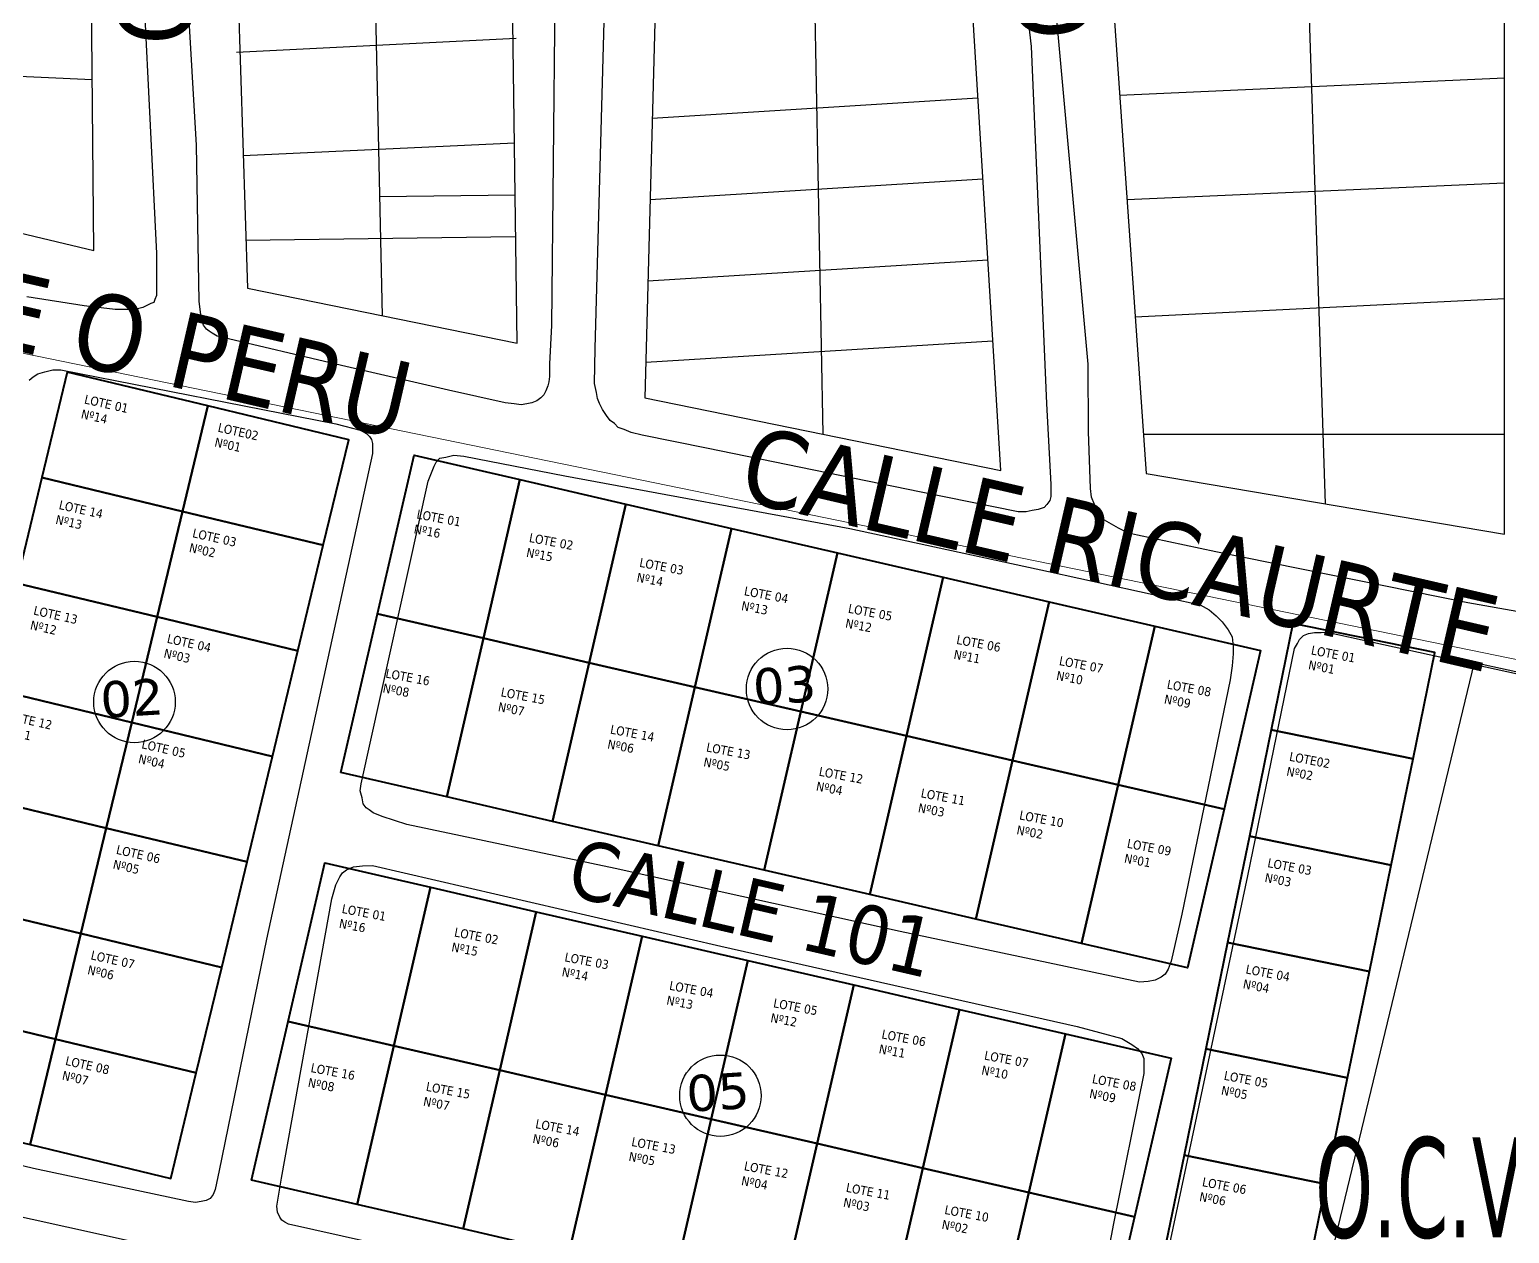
# Model space of a CAD drawing. Header units: metres. Extents: x 2 to 659295185, y -28 to 1124222152.
# Drawn here: x 657039.7 to 657203.2, y 1123464.6 to 1123597.7 of the extents above; entities that cross this region are included whole.
import ezdxf
from ezdxf.enums import TextEntityAlignment as Align

# ---------------------------------------------------------------- set-up
doc = ezdxf.new("R2010")
doc.units = ezdxf.units.M
doc.header["$MEASUREMENT"] = 0
for name, color, linetype in [('CALLES', 1, 'CONTINUOUS'), ('CURVAS', 2, 'CONTINUOUS'), ('MANZANA', 30, 'CONTINUOUS'), ('Numero de manzana', 6, 'CONTINUOUS'), ('Parcelas', 140, 'CONTINUOUS'), ('TEXTOS', 7, 'CONTINUOUS')]:
    doc.layers.add(name, color=color, linetype=linetype)
doc.styles.add('ROMAN', font='verdana.ttf')
doc.styles.get("Standard").update_dxf_attribs({"font": 'tahoma.ttf'})

msp = doc.modelspace()

# ---------------------------------------------------------------- linework, layer by layer
at = {"layer": 'CURVAS', "lineweight": 0}
msp.add_lwpolyline([(657455, 1124185), (656200, 1123990), (656283, 1123717), (657209, 1123527), (657217, 1123883), (657420, 1123852), (657455, 1124185)], dxfattribs=at)
at = {"layer": 'MANZANA', "lineweight": -2}
for p, q in [((657050.7957, 1123631.858), (657053.69, 1123572.92)), ((657058.1263, 1123584.8875), (657055.2897, 1123632.2079)), ((657156.6312, 1123560.6625), (657150.1829, 1123631.968)), ((657098.0279, 1123631.1881), (657097.3353, 1123564.9316)), ((657102.1673, 1123562.4121), (657104.0474, 1123631.648)), ((657146.3486, 1123631.3981), (657150.3396, 1123595.8053)), ((657150.3396, 1123595.8053), (657152.0465, 1123556.3234)), ((657058.283, 1123573.9398), (657058.1263, 1123584.8875)), ((657053.69, 1123572.92), (657053.7065, 1123568.9408)), ((657058.4231, 1123567.6311), (657058.283, 1123573.9398)), ((657045.7163, 1123567.1412), (657039.3505, 1123568.101)), ((657053.7065, 1123568.2809), (657053.4921, 1123567.831)), ((657053.7065, 1123568.9408), (657053.7065, 1123568.2809)), ((657049.1136, 1123566.7112), (657045.7163, 1123567.1412)), ((657050.2103, 1123566.7112), (657049.1136, 1123566.7112)), ((657051.0843, 1123566.7212), (657050.2103, 1123566.7112)), ((657051.744, 1123566.8312), (657051.0843, 1123566.7212)), ((657052.181, 1123566.9412), (657051.744, 1123566.8312)), ((657052.6181, 1123567.1712), (657052.181, 1123566.9412)), ((657053.0551, 1123567.3911), (657052.6181, 1123567.1712)), ((657053.3849, 1123567.5011), (657053.0551, 1123567.3911)), ((657053.4921, 1123567.831), (657053.3849, 1123567.5011)), ((657058.5386, 1123566.4213), (657058.4231, 1123567.6311)), ((657058.6458, 1123565.8614), (657058.5386, 1123566.4213)), ((657058.7612, 1123565.3115), (657058.6458, 1123565.8614)), ((657058.8684, 1123564.9816), (657058.7612, 1123565.3115)), ((657059.2065, 1123564.5417), (657058.8684, 1123564.9816)), ((657097.3353, 1123564.9316), (657097.1291, 1123560.7225)), ((657059.5281, 1123564.3217), (657059.2065, 1123564.5417)), ((657059.8579, 1123564.1018), (657059.5281, 1123564.3217)), ((657060.4104, 1123563.7718), (657059.8579, 1123564.1018)), ((657074.1232, 1123560.5125), (657060.4104, 1123563.7718)), ((657102.0766, 1123558.5329), (657102.1673, 1123562.4121)), ((657040.5956, 1123559.5927), (657041.3625, 1123559.8126)), ((657041.3625, 1123559.8126), (657042.2366, 1123560.0426)), ((657042.2366, 1123560.0426), (657043.1106, 1123560.0426)), ((657043.1106, 1123560.0426), (657073.4965, 1123554.0938)), ((657085.9725, 1123557.8031), (657074.1232, 1123560.5125)), ((657097.1291, 1123560.7225), (657097.1374, 1123559.2928)), ((657156.6641, 1123553.244), (657156.6312, 1123560.6625)), ((657039.6144, 1123558.9228), (657040.0514, 1123559.2628)), ((657040.0514, 1123559.2628), (657040.5956, 1123559.5927)), ((657096.923, 1123558.293), (657096.7086, 1123557.7431)), ((657097.0302, 1123558.7329), (657096.923, 1123558.293)), ((657097.1374, 1123559.2928), (657097.0302, 1123558.7329)), ((657102.2993, 1123557.5431), (657102.0766, 1123558.5329)), ((657092.2229, 1123556.3933), (657085.9725, 1123557.8031)), ((657095.7273, 1123556.6333), (657095.1831, 1123556.4033)), ((657096.1644, 1123556.9632), (657095.7273, 1123556.6333)), ((657096.4942, 1123557.2932), (657096.1644, 1123556.9632)), ((657096.7086, 1123557.7431), (657096.4942, 1123557.2932)), ((657102.4065, 1123556.8832), (657102.2993, 1123557.5431)), ((657102.6291, 1123556.3234), (657102.4065, 1123556.8832)), ((657093.2041, 1123556.2834), (657092.2229, 1123556.3933)), ((657093.971, 1123556.1834), (657093.2041, 1123556.2834)), ((657094.6306, 1123556.2934), (657093.971, 1123556.1834)), ((657095.1831, 1123556.4033), (657094.6306, 1123556.2934)), ((657102.9589, 1123555.6635), (657102.6291, 1123556.3234)), ((657103.4042, 1123555.0036), (657102.9589, 1123555.6635)), ((657103.8413, 1123554.4537), (657103.4042, 1123555.0036)), ((657152.0465, 1123556.3234), (657152.5247, 1123547.3652)), ((657073.4965, 1123554.0938), (657076.3496, 1123553.334)), ((657076.3496, 1123553.334), (657076.8938, 1123553.004)), ((657104.2865, 1123554.1238), (657103.8413, 1123554.4537)), ((657104.7236, 1123553.6839), (657104.2865, 1123554.1238)), ((657105.3832, 1123553.4639), (657104.7236, 1123553.6839)), ((657106.1501, 1123553.134), (657105.3832, 1123553.4639)), ((657156.9115, 1123546.9453), (657156.6641, 1123553.244)), ((657076.8938, 1123553.004), (657077.2237, 1123552.6741)), ((657077.2237, 1123552.6741), (657077.4463, 1123552.3442)), ((657077.4463, 1123552.3442), (657077.5535, 1123551.9043)), ((657077.5535, 1123551.9043), (657077.5617, 1123551.3544)), ((657107.354, 1123552.8141), (657106.1501, 1123553.134)), ((657114.4866, 1123551.4044), (657107.354, 1123552.8141)), ((657077.5617, 1123550.7945), (657065.8527, 1123497.1054)), ((657077.5617, 1123551.3544), (657077.5617, 1123550.7945)), ((657084.579, 1123549.8347), (657085.016, 1123550.2746)), ((657085.016, 1123550.2746), (657085.6757, 1123550.3946)), ((657085.6757, 1123550.3946), (657086.5497, 1123550.6145)), ((657086.5497, 1123550.6145), (657087.6464, 1123550.5145)), ((657087.6464, 1123550.5145), (657098.8278, 1123548.345)), ((657138.1769, 1123546.5354), (657114.4866, 1123551.4044)), ((657083.7131, 1123547.7251), (657084.3646, 1123549.3948)), ((657084.3646, 1123549.3948), (657084.579, 1123549.8347)), ((657098.8278, 1123548.345), (657130.3022, 1123542.5162)), ((657076.3001, 1123514.2919), (657083.7131, 1123547.7251)), ((657152.5247, 1123547.3652), (657152.533, 1123546.0455)), ((657157.0269, 1123545.9555), (657156.9115, 1123546.9453)), ((657148.9213, 1123544.3658), (657138.1769, 1123546.5354)), ((657152.0959, 1123545.1556), (657151.7743, 1123544.8257)), ((657152.4258, 1123545.5955), (657152.0959, 1123545.1556)), ((657152.533, 1123546.0455), (657152.4258, 1123545.5955)), ((657157.3568, 1123545.1756), (657157.0269, 1123545.9555)), ((657157.5794, 1123544.5158), (657157.3568, 1123545.1756)), ((657149.8036, 1123544.3658), (657148.9213, 1123544.3658)), ((657150.455, 1123544.4858), (657149.8036, 1123544.3658)), ((657151.1147, 1123544.5957), (657150.455, 1123544.4858)), ((657151.7743, 1123544.8257), (657151.1147, 1123544.5957)), ((657157.9093, 1123543.9659), (657157.5794, 1123544.5158)), ((657158.4617, 1123543.416), (657157.9093, 1123543.9659)), ((657159.2286, 1123542.9761), (657158.4617, 1123543.416)), ((657130.3022, 1123542.5162), (657152.2444, 1123537.7471)), ((657160.0037, 1123542.5362), (657159.2286, 1123542.9761)), ((657161.1004, 1123541.9863), (657160.0037, 1123542.5362)), ((657162.0817, 1123541.7663), (657161.1004, 1123541.9863)), ((657170.748, 1123539.9267), (657162.0817, 1123541.7663)), ((657198.6107, 1123534.2978), (657170.748, 1123539.9267)), ((657152.2444, 1123537.7471), (657169.0247, 1123534.0579)), ((657169.0247, 1123534.0579), (657170.0142, 1123533.508)), ((657204.6385, 1123533.2181), (657198.6107, 1123534.2978)), ((657170.0142, 1123533.508), (657170.781, 1123532.8481)), ((657170.781, 1123532.8481), (657171.4407, 1123532.1883)), ((657171.4407, 1123532.1883), (657172.1004, 1123531.3085)), ((657172.1004, 1123531.3085), (657172.5456, 1123530.5386)), ((657172.5456, 1123530.5386), (657172.6611, 1123529.4288)), ((657179.9999, 1123530.2387), (657180.4369, 1123530.6786)), ((657180.4369, 1123530.6786), (657180.9811, 1123530.9085)), ((657180.9811, 1123530.9085), (657181.6408, 1123531.0185)), ((657181.6408, 1123531.0185), (657182.4077, 1123531.0185)), ((657182.4077, 1123531.0185), (657183.0591, 1123531.0285)), ((657183.0591, 1123531.0285), (657267.7357, 1123512.5923)), ((657172.6611, 1123529.4288), (657172.6611, 1123528.659)), ((657174.302, 1123504.114), (657179.4556, 1123529.2389)), ((657179.4556, 1123529.2389), (657179.7772, 1123529.7888)), ((657179.7772, 1123529.7888), (657179.9999, 1123530.2387)), ((657172.5621, 1123527.3293), (657172.3477, 1123525.7796)), ((657172.6611, 1123528.659), (657172.5621, 1123527.3293)), ((657172.3477, 1123525.7796), (657166.9797, 1123499.8749)), ((657076.1929, 1123513.5221), (657076.3001, 1123514.2919)), ((657076.4156, 1123512.7422), (657076.1929, 1123513.5221)), ((657076.531, 1123512.0824), (657076.4156, 1123512.7422)), ((657076.8609, 1123511.6425), (657076.531, 1123512.0824)), ((657077.1907, 1123511.4225), (657076.8609, 1123511.6425)), ((657077.6277, 1123511.0926), (657077.1907, 1123511.4225)), ((657078.6172, 1123510.6527), (657077.6277, 1123511.0926)), ((657081.3631, 1123509.7828), (657078.6172, 1123510.6527)), ((657104.3937, 1123504.9038), (657081.3631, 1123509.7828)), ((657073.9336, 1123503.994), (657074.2634, 1123504.4439)), ((657074.2634, 1123504.4439), (657074.7004, 1123504.7739)), ((657074.7004, 1123504.7739), (657075.4591, 1123505.1138)), ((657075.4591, 1123505.1138), (657076.4486, 1123505.2238)), ((657076.4486, 1123505.2238), (657077.5453, 1123505.2338)), ((657077.5453, 1123505.2338), (657116.0451, 1123496.3356)), ((657135.8681, 1123497.9652), (657104.3937, 1123504.9038)), ((657073.0678, 1123501.5645), (657073.4965, 1123503.1142)), ((657073.4965, 1123503.1142), (657073.9336, 1123503.994)), ((657166.0397, 1123465.1419), (657174.302, 1123504.114)), ((657067.5101, 1123470.6808), (657073.0678, 1123501.5645)), ((657166.9797, 1123499.8749), (657165.8005, 1123494.6759)), ((657162.3043, 1123492.3364), (657135.8681, 1123497.9652)), ((657065.8527, 1123497.1054), (657060.6, 1123471.5306)), ((657116.0451, 1123496.3356), (657155.419, 1123487.4374)), ((657165.8005, 1123494.6759), (657165.4707, 1123493.7861)), ((657164.7121, 1123492.8963), (657164.0524, 1123492.5663)), ((657165.1491, 1123493.2262), (657164.7121, 1123492.8963)), ((657165.4707, 1123493.7861), (657165.1491, 1123493.2262)), ((657163.2855, 1123492.4464), (657162.3043, 1123492.3364)), ((657164.0524, 1123492.5663), (657163.2855, 1123492.4464)), ((657155.419, 1123487.4374), (657160.3583, 1123486.1276)), ((657160.3583, 1123486.1276), (657161.455, 1123485.4678)), ((657161.455, 1123485.4678), (657162.1146, 1123485.0279)), ((657162.1146, 1123485.0279), (657162.5599, 1123484.478)), ((657162.5599, 1123484.478), (657162.7826, 1123483.9281)), ((657162.7826, 1123483.9281), (657162.7826, 1123483.1583)), ((657162.7826, 1123483.1583), (657162.7826, 1123482.2684)), ((657162.7826, 1123482.2684), (657159.4595, 1123465.6618)), ((657040.1091, 1123471.7706), (657025.8438, 1123475.1399)), ((657057.2193, 1123468.0913), (657040.1091, 1123471.7706)), ((657060.6, 1123471.5306), (657060.1713, 1123469.431)), ((657066.9741, 1123467.5814), (657067.5101, 1123470.6808)), ((657029.8183, 1123468.4113), (657055.265, 1123462.7724)), ((657059.19, 1123468.2113), (657058.6458, 1123468.1013)), ((657059.627, 1123468.4312), (657059.19, 1123468.2113)), ((657059.9569, 1123468.8812), (657059.627, 1123468.4312)), ((657060.1713, 1123469.431), (657059.9569, 1123468.8812)), ((657057.9861, 1123467.9813), (657057.2193, 1123468.0913)), ((657058.6458, 1123468.1013), (657057.9861, 1123467.9813)), ((657067.0813, 1123466.9216), (657066.9741, 1123467.5814)), ((657067.3039, 1123466.3617), (657067.0813, 1123466.9216)), ((657067.5266, 1123466.0317), (657067.3039, 1123466.3617)), ((657067.8564, 1123465.8118), (657067.5266, 1123466.0317)), ((657068.2934, 1123465.5918), (657067.8564, 1123465.8118)), ((657089.2461, 1123460.9328), (657068.2934, 1123465.5918)), ((657159.4595, 1123465.6618), (657156.7796, 1123452.0546)), ((657157.9917, 1123426.9497), (657166.0397, 1123465.1419))]:
    msp.add_line(p, q, dxfattribs=at)
at = {"layer": 'Numero de manzana', "lineweight": -2}
for centre in [(657123.3724, 1123524.7649), (657051.2599, 1123523.3311), (657116.0089, 1123479.8)]:
    msp.add_circle(centre, 4.5001, dxfattribs=at)
at = {"layer": 'Parcelas', "lineweight": -3}
for p, q in [((657202.6539, 1123541.8773), (657202.6539, 1123698.5011)), ((657177.902, 1123694.3542), (657182.8505, 1123545.2257)), ((657147.0085, 1123548.9101), (657138.3094, 1123689.9384)), ((657153.1501, 1123690.2072), (657163.047, 1123548.5741)), ((657111.1284, 1123687.685), (657107.6488, 1123556.9629)), ((657124.7189, 1123688.8117), (657127.3286, 1123552.9365)), ((657093.5307, 1123562.9837), (657091.9335, 1123683.9334)), ((657076.0756, 1123681.854), (657078.6377, 1123566.0238)), ((657060.2176, 1123679.7746), (657063.7448, 1123569.0638)), ((657046.765, 1123573.2226), (657045.8048, 1123676.8966)), ((657062.5141, 1123595.1489), (657093.4384, 1123596.7046)), ((657008.4689, 1123593.8822), (657046.5896, 1123592.1578)), ((657160.1225, 1123590.4261), (657202.6539, 1123592.3117)), ((657108.4718, 1123587.8811), (657144.4677, 1123590.1014)), ((657063.2775, 1123583.7317), (657093.2379, 1123585.1547)), ((657008.0043, 1123582.5009), (657046.765, 1123573.2226)), ((657108.2323, 1123578.8843), (657145.0196, 1123581.1534)), ((657078.3461, 1123579.2096), (657093.3138, 1123579.4073)), ((657160.9291, 1123578.8831), (657202.6539, 1123580.7095)), ((657063.5212, 1123574.3849), (657093.3757, 1123574.7792)), ((657107.9929, 1123569.8875), (657145.5715, 1123572.2054)), ((657063.7448, 1123569.0638), (657093.5307, 1123562.9837)), ((657161.8353, 1123565.9148), (657202.6539, 1123567.935)), ((657107.7534, 1123560.8907), (657146.1235, 1123563.2574)), ((657107.6488, 1123556.9629), (657147.0085, 1123548.9101)), ((657162.7415, 1123552.9464), (657202.6539, 1123552.9464)), ((657163.047, 1123548.5741), (657202.6539, 1123541.8773))]:
    msp.add_line(p, q, dxfattribs=at)
at = {"layer": 'Parcelas'}
for p, q in [((657151.7202, 1123330.5666), (657199.3378, 1123527.6965)), ((657199.3378, 1123527.6965), (657344.1241, 1123496.0669))]:
    msp.add_line(p, q, dxfattribs=at)
at = {"layer": 'Parcelas', "lineweight": 40}
for points in [[(657041.0144, 1123548.1376), (657056.5702, 1123544.3937), (657059.3781, 1123556.0606), (657043.8223, 1123559.8045), (657041.0144, 1123548.1376)], [(657056.5702, 1123544.3937), (657072.126, 1123540.6498), (657074.9339, 1123552.3167), (657059.3781, 1123556.0606), (657056.5702, 1123544.3937)], [(657078.1184, 1123533.0698), (657082.1675, 1123550.6085), (657093.8599, 1123547.9091), (657089.8108, 1123530.3704), (657078.1184, 1123533.0698)], [(657038.2064, 1123536.4708), (657053.7622, 1123532.7269), (657056.5702, 1123544.3937), (657041.0144, 1123548.1376), (657038.2064, 1123536.4708)], [(657089.8108, 1123530.3704), (657093.8599, 1123547.9091), (657105.5524, 1123545.2096), (657101.5033, 1123527.671), (657089.8108, 1123530.3704)], [(657101.5033, 1123527.671), (657105.5524, 1123545.2096), (657117.2448, 1123542.5102), (657113.1957, 1123524.9716), (657101.5033, 1123527.671)], [(657053.7622, 1123532.7269), (657069.3181, 1123528.983), (657072.126, 1123540.6498), (657056.5702, 1123544.3937), (657053.7622, 1123532.7269)], [(657113.1957, 1123524.9716), (657117.2448, 1123542.5102), (657128.9373, 1123539.8108), (657124.8881, 1123522.2722), (657113.1957, 1123524.9716)], [(657124.8881, 1123522.2722), (657128.9373, 1123539.8108), (657140.6297, 1123537.1114), (657136.5806, 1123519.5727), (657124.8881, 1123522.2722)], [(657136.5806, 1123519.5727), (657140.6297, 1123537.1114), (657152.3221, 1123534.412), (657148.273, 1123516.8733), (657136.5806, 1123519.5727)], [(657035.3985, 1123524.8039), (657050.9543, 1123521.06), (657053.7622, 1123532.7269), (657038.2064, 1123536.4708), (657035.3985, 1123524.8039)], [(657148.273, 1123516.8733), (657152.3221, 1123534.412), (657164.0146, 1123531.7126), (657159.9655, 1123514.1739), (657148.273, 1123516.8733)], [(657050.9543, 1123521.06), (657066.5101, 1123517.3161), (657069.3181, 1123528.983), (657053.7622, 1123532.7269), (657050.9543, 1123521.06)], [(657074.0693, 1123515.5311), (657078.1184, 1123533.0698), (657089.8108, 1123530.3704), (657085.7617, 1123512.8317), (657074.0693, 1123515.5311)], [(657176.8672, 1123520.2397), (657192.542, 1123517.0304), (657194.949, 1123528.7866), (657179.2741, 1123531.9958), (657176.8672, 1123520.2397)], [(657085.7617, 1123512.8317), (657089.8108, 1123530.3704), (657101.5033, 1123527.671), (657097.4541, 1123510.1323), (657085.7617, 1123512.8317)], [(657159.9655, 1123514.1739), (657164.0146, 1123531.7126), (657175.707, 1123529.0132), (657171.6579, 1123511.4745), (657159.9655, 1123514.1739)], [(657097.4541, 1123510.1323), (657101.5033, 1123527.671), (657113.1957, 1123524.9716), (657109.1466, 1123507.4329), (657097.4541, 1123510.1323)], [(657032.5906, 1123513.137), (657048.1464, 1123509.3931), (657050.9543, 1123521.06), (657035.3985, 1123524.8039), (657032.5906, 1123513.137)], [(657109.1466, 1123507.4329), (657113.1957, 1123524.9716), (657124.8881, 1123522.2722), (657120.839, 1123504.7335), (657109.1466, 1123507.4329)], [(657120.839, 1123504.7335), (657124.8881, 1123522.2722), (657136.5806, 1123519.5727), (657132.5315, 1123502.0341), (657120.839, 1123504.7335)], [(657048.1464, 1123509.3931), (657063.7022, 1123505.6492), (657066.5101, 1123517.3161), (657050.9543, 1123521.06), (657048.1464, 1123509.3931)], [(657132.5315, 1123502.0341), (657136.5806, 1123519.5727), (657148.273, 1123516.8733), (657144.2239, 1123499.3347), (657132.5315, 1123502.0341)], [(657174.4603, 1123508.4835), (657190.1351, 1123505.2743), (657192.542, 1123517.0304), (657176.8672, 1123520.2397), (657174.4603, 1123508.4835)], [(657144.2239, 1123499.3347), (657148.273, 1123516.8733), (657159.9655, 1123514.1739), (657155.9163, 1123496.6353), (657144.2239, 1123499.3347)], [(657155.9163, 1123496.6353), (657159.9655, 1123514.1739), (657171.6579, 1123511.4745), (657167.6088, 1123493.9358), (657155.9163, 1123496.6353)], [(657029.7827, 1123501.4702), (657045.3385, 1123497.7263), (657048.1464, 1123509.3931), (657032.5906, 1123513.137), (657029.7827, 1123501.4702)], [(657045.3385, 1123497.7263), (657060.8943, 1123493.9824), (657063.7022, 1123505.6492), (657048.1464, 1123509.3931), (657045.3385, 1123497.7263)], [(657172.0533, 1123496.7274), (657187.7282, 1123493.5182), (657190.1351, 1123505.2743), (657174.4603, 1123508.4835), (657172.0533, 1123496.7274)], [(657068.2308, 1123488.0068), (657072.2799, 1123505.5455), (657083.9723, 1123502.8461), (657079.9232, 1123485.3074), (657068.2308, 1123488.0068)], [(657079.9232, 1123485.3074), (657083.9723, 1123502.8461), (657095.6648, 1123500.1467), (657091.6156, 1123482.608), (657079.9232, 1123485.3074)], [(657026.9747, 1123489.8033), (657042.5305, 1123486.0594), (657045.3385, 1123497.7263), (657029.7827, 1123501.4702), (657026.9747, 1123489.8033)], [(657091.6156, 1123482.608), (657095.6648, 1123500.1467), (657107.3572, 1123497.4472), (657103.3081, 1123479.9086), (657091.6156, 1123482.608)], [(657042.5305, 1123486.0594), (657058.0864, 1123482.3155), (657060.8943, 1123493.9824), (657045.3385, 1123497.7263), (657042.5305, 1123486.0594)], [(657103.3081, 1123479.9086), (657107.3572, 1123497.4472), (657119.0496, 1123494.7478), (657115.0005, 1123477.2092), (657103.3081, 1123479.9086)], [(657169.6464, 1123484.9713), (657185.3213, 1123481.762), (657187.7282, 1123493.5182), (657172.0533, 1123496.7274), (657169.6464, 1123484.9713)], [(657115.0005, 1123477.2092), (657119.0496, 1123494.7478), (657130.7421, 1123492.0484), (657126.693, 1123474.5098), (657115.0005, 1123477.2092)], [(657126.693, 1123474.5098), (657130.7421, 1123492.0484), (657142.4345, 1123489.349), (657138.3854, 1123471.8103), (657126.693, 1123474.5098)], [(657024.1668, 1123478.1365), (657039.7226, 1123474.3926), (657042.5305, 1123486.0594), (657026.9747, 1123489.8033), (657024.1668, 1123478.1365)], [(657064.1816, 1123470.4682), (657068.2308, 1123488.0068), (657079.9232, 1123485.3074), (657075.8741, 1123467.7687), (657064.1816, 1123470.4682)], [(657138.3854, 1123471.8103), (657142.4345, 1123489.349), (657154.127, 1123486.6496), (657150.0778, 1123469.1109), (657138.3854, 1123471.8103)], [(657150.0778, 1123469.1109), (657154.127, 1123486.6496), (657165.8194, 1123483.9502), (657161.7703, 1123466.4115), (657150.0778, 1123469.1109)], [(657039.7226, 1123474.3926), (657055.2784, 1123470.6487), (657058.0864, 1123482.3155), (657042.5305, 1123486.0594), (657039.7226, 1123474.3926)], [(657075.8741, 1123467.7687), (657079.9232, 1123485.3074), (657091.6156, 1123482.608), (657087.5665, 1123465.0693), (657075.8741, 1123467.7687)], [(657167.2395, 1123473.2151), (657182.9143, 1123470.0059), (657185.3213, 1123481.762), (657169.6464, 1123484.9713), (657167.2395, 1123473.2151)], [(657087.5665, 1123465.0693), (657091.6156, 1123482.608), (657103.3081, 1123479.9086), (657099.259, 1123462.3699), (657087.5665, 1123465.0693)], [(657099.259, 1123462.3699), (657103.3081, 1123479.9086), (657115.0005, 1123477.2092), (657110.9514, 1123459.6705), (657099.259, 1123462.3699)], [(657110.9514, 1123459.6705), (657115.0005, 1123477.2092), (657126.693, 1123474.5098), (657122.6438, 1123456.9711), (657110.9514, 1123459.6705)], [(657122.6438, 1123456.9711), (657126.693, 1123474.5098), (657138.3854, 1123471.8103), (657134.3363, 1123454.2717), (657122.6438, 1123456.9711)], [(657164.8326, 1123461.459), (657180.5074, 1123458.2497), (657182.9143, 1123470.0059), (657167.2395, 1123473.2151), (657164.8326, 1123461.459)], [(657134.3363, 1123454.2717), (657138.3854, 1123471.8103), (657150.0778, 1123469.1109), (657146.0287, 1123451.5723), (657134.3363, 1123454.2717)], [(657146.0287, 1123451.5723), (657150.0778, 1123469.1109), (657161.7703, 1123466.4115), (657157.7212, 1123448.8729), (657146.0287, 1123451.5723)]]:
    msp.add_lwpolyline(points, dxfattribs=at)

# ---------------------------------------------------------------- texts
at = {"layer": 'CALLES', "color": 0}
for s, height, rotation, p in [('C. P. CRISTO', 8.5, 89, (657054, 1123627.5056)), ('CALLE PAEZ', 8.5, 94, (657150.9746, 1123626.8217)), ('CALLE RICAURTE O PERU', 8.5, 347, (657020.1223, 1123570.6762)), ('CALLE RICAURTE O PERU', 8.5, 347, (657180.1223, 1123535.6762)), ('CALLE 101', 6.5, 347, (657119.5188, 1123500.5684))]:
    msp.add_text(s, height=height, rotation=rotation, dxfattribs=at).set_placement(p, align=Align.MIDDLE)
at = {"layer": 'Numero de manzana', "lineweight": -2, "style": 'ROMAN'}
for s, p in [('03', (657119.7248, 1123522.9883)), ('02', (657047.6122, 1123521.5545)), ('05', (657112.3613, 1123478.0234))]:
    msp.add_text(s, height=4, rotation=3.491535, dxfattribs=at).set_placement(p)
at = {"layer": 'Parcelas', "lineweight": 40, "char_height": 1, "width": 6.941503, "attachment_point": 1}
for s, insert, rotation in [('LOTE 01\\PNº14', (657045.866, 1123557.3161), 347.358188), ('LOTE02 \\PNº01', (657060.6217, 1123554.1987), 347.358188), ('LOTE 14\\PNº13', (657043.058, 1123545.6493), 347.358188), ('LOTE 01\\PNº16', (657082.5626, 1123544.6121), 349.358188), ('LOTE 03\\PNº02', (657057.8137, 1123542.5319), 347.358188), ('LOTE 02\\PNº15', (657094.9889, 1123542.0115), 349.358188), ('LOTE 03\\PNº14', (657107.1809, 1123539.2645), 349.358188), ('LOTE 04\\PNº13', (657118.7499, 1123536.1265), 349.358188), ('LOTE 13\\PNº12', (657040.2501, 1123533.9824), 347.358188), ('LOTE 05\\PNº12', (657130.2442, 1123534.1886), 349.358188), ('LOTE 04\\PNº03', (657055.0058, 1123530.865), 347.358188), ('LOTE 06\\PNº11', (657142.2149, 1123530.7426), 349.358188), ('LOTE 01\\PNº01', (657181.4018, 1123529.5789), 349.319797), ('LOTE 07\\PNº10', (657153.5579, 1123528.4028), 349.358188), ('LOTE 16\\PNº08', (657079.1262, 1123527.022), 349.358188), ('LOTE 08\\PNº09', (657165.473, 1123525.8022), 349.358188), ('LOTE 15\\PNº07', (657091.8658, 1123524.9492), 349.358188), ('LOTE 12\\PNº11', (657037.4422, 1123522.3156), 347.358188), ('LOTE 14\\PNº06', (657103.9551, 1123520.8291), 349.358188), ('LOTE 05\\PNº04', (657052.1979, 1123519.1981), 347.358188), ('LOTE 13\\PNº05', (657114.569, 1123518.8517), 349.358188), ('LOTE02 \\PNº02', (657178.9948, 1123517.8228), 349.319797), ('LOTE 12\\PNº04', (657127.0135, 1123516.1735), 349.358188), ('LOTE 11\\PNº03', (657138.2789, 1123513.7854), 349.358188), ('LOTE 10\\PNº02', (657149.1663, 1123511.3381), 349.358188), ('LOTE 06\\PNº05', (657049.39, 1123507.5313), 347.358188), ('LOTE 09\\PNº01', (657161.0636, 1123508.2075), 349.358188), ('LOTE 03\\PNº03', (657176.5879, 1123506.0666), 349.319797), ('LOTE 01\\PNº16', (657074.2952, 1123500.9998), 349.358188), ('LOTE 02\\PNº15', (657086.7214, 1123498.3993), 349.358188), ('LOTE 07\\PNº06', (657046.582, 1123495.8644), 347.358188), ('LOTE 03\\PNº14', (657098.9135, 1123495.6522), 349.358188), ('LOTE 04\\PNº04', (657174.181, 1123494.3105), 349.319797), ('LOTE 04\\PNº13', (657110.4824, 1123492.5142), 349.358188), ('LOTE 05\\PNº12', (657121.9768, 1123490.5763), 349.358188), ('LOTE 06\\PNº11', (657133.9475, 1123487.1304), 349.358188), ('LOTE 07\\PNº10', (657145.2904, 1123484.7905), 349.358188), ('LOTE 08\\PNº07', (657043.7741, 1123484.1976), 347.358188), ('LOTE 16\\PNº08', (657070.8587, 1123483.4098), 349.358188), ('LOTE 15\\PNº07', (657083.5984, 1123481.3369), 349.358188), ('LOTE 08\\PNº09', (657157.2056, 1123482.19), 349.358188), ('LOTE 05\\PNº05', (657171.7741, 1123482.5543), 349.319797), ('LOTE 14\\PNº06', (657095.6876, 1123477.2168), 349.358188), ('LOTE 13\\PNº05', (657106.3015, 1123475.2394), 349.358188), ('LOTE 12\\PNº04', (657118.746, 1123472.5612), 349.358188), ('LOTE 11\\PNº03', (657130.0114, 1123470.1731), 349.358188), ('LOTE 06\\PNº06', (657169.3671, 1123470.7982), 349.319797), ('LOTE 10\\PNº02', (657140.8988, 1123467.7258), 349.358188)]:
    msp.add_mtext(s, dxfattribs=dict(at, insert=insert, rotation=rotation))
at = {"layer": 'TEXTOS', "color": 0, "width": 0.625}
msp.add_text('O.C.V. ENMANUEL', height=11.079745, dxfattribs=at).set_placement((657181.7109, 1123464.1278))

doc.saveas('drawing.dxf')
